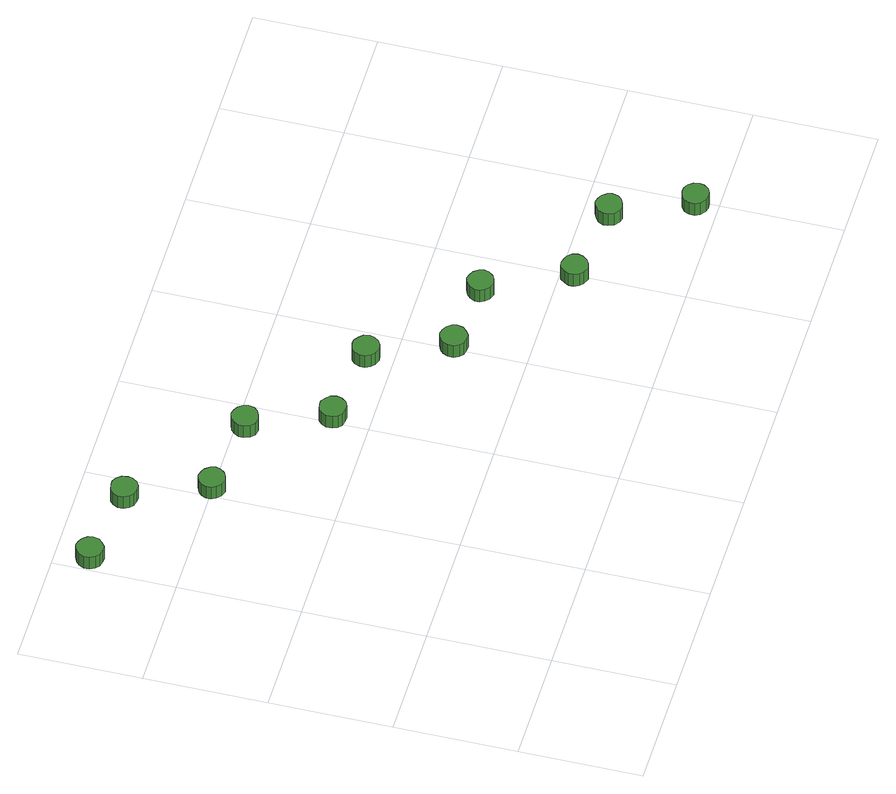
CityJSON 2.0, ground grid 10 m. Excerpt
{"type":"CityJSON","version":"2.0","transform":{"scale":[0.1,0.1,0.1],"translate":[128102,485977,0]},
"CityObjects":{
"tree1":{"type":"SolitaryVegetationObject","attributes":{"function":"something"},"geometry":[{"type":"MultiSurface","lod":"1","boundaries":[[[0,1,2,3,4,5,6,7,8,9,10,11,12,13,14]],[[15,16,17,18,19,20,21,22,23,24,25,26,27,28,29]],[[0,29,28,1]],[[1,28,27,2]],[[2,27,26,3]],[[3,26,25,4]],[[4,25,24,5]],[[5,24,23,6]],[[6,23,22,7]],[[7,22,21,8]],[[8,21,20,9]],[[9,20,19,10]],[[10,19,18,11]],[[11,18,17,12]],[[12,17,16,13]],[[13,16,15,14]],[[14,15,29,0]]]}]},
"tree2":{"type":"SolitaryVegetationObject","attributes":{"function":"something"},"geometry":[{"type":"MultiSurface","lod":"1","boundaries":[[[30,31,32,33,34,35,36,37,38,39,40,41,42,43,44]],[[45,46,47,48,49,50,51,52,53,54,55,56,57,58,59]],[[30,59,58,31]],[[31,58,57,32]],[[32,57,56,33]],[[33,56,55,34]],[[34,55,54,35]],[[35,54,53,36]],[[36,53,52,37]],[[37,52,51,38]],[[38,51,50,39]],[[39,50,49,40]],[[40,49,48,41]],[[41,48,47,42]],[[42,47,46,43]],[[43,46,45,44]],[[44,45,59,30]]]}]},
"tree3":{"type":"SolitaryVegetationObject","attributes":{"function":"something"},"geometry":[{"type":"MultiSurface","lod":"1","boundaries":[[[60,61,62,63,64,65,66,67,68,69,70,71,72,73,74]],[[75,76,77,78,79,80,81,82,83,84,85,86,87,88,89]],[[60,89,88,61]],[[61,88,87,62]],[[62,87,86,63]],[[63,86,85,64]],[[64,85,84,65]],[[65,84,83,66]],[[66,83,82,67]],[[67,82,81,68]],[[68,81,80,69]],[[69,80,79,70]],[[70,79,78,71]],[[71,78,77,72]],[[72,77,76,73]],[[73,76,75,74]],[[74,75,89,60]]]}]},
"tree4":{"type":"SolitaryVegetationObject","attributes":{"function":"something"},"geometry":[{"type":"MultiSurface","lod":"1","boundaries":[[[90,91,92,93,94,95,96,97,98,99,100,101,102,103,104]],[[105,106,107,108,109,110,111,112,113,114,115,116,117,118,119]],[[90,119,118,91]],[[91,118,117,92]],[[92,117,116,93]],[[93,116,115,94]],[[94,115,114,95]],[[95,114,113,96]],[[96,113,112,97]],[[97,112,111,98]],[[98,111,110,99]],[[99,110,109,100]],[[100,109,108,101]],[[101,108,107,102]],[[102,107,106,103]],[[103,106,105,104]],[[104,105,119,90]]]}]},
"tree5":{"type":"SolitaryVegetationObject","attributes":{"function":"something"},"geometry":[{"type":"MultiSurface","lod":"1","boundaries":[[[120,121,122,123,124,125,126,127,128,129,130,131,132,133,134]],[[135,136,137,138,139,140,141,142,143,144,145,146,147,148,149]],[[120,149,148,121]],[[121,148,147,122]],[[122,147,146,123]],[[123,146,145,124]],[[124,145,144,125]],[[125,144,143,126]],[[126,143,142,127]],[[127,142,141,128]],[[128,141,140,129]],[[129,140,139,130]],[[130,139,138,131]],[[131,138,137,132]],[[132,137,136,133]],[[133,136,135,134]],[[134,135,149,120]]]}]},
"tree6":{"type":"SolitaryVegetationObject","attributes":{"function":"something"},"geometry":[{"type":"MultiSurface","lod":"1","boundaries":[[[150,151,152,153,154,155,156,157,158,159,160,161,162,163,164]],[[165,166,167,168,169,170,171,172,173,174,175,176,177,178,179]],[[150,179,178,151]],[[151,178,177,152]],[[152,177,176,153]],[[153,176,175,154]],[[154,175,174,155]],[[155,174,173,156]],[[156,173,172,157]],[[157,172,171,158]],[[158,171,170,159]],[[159,170,169,160]],[[160,169,168,161]],[[161,168,167,162]],[[162,167,166,163]],[[163,166,165,164]],[[164,165,179,150]]]}]},
"tree7":{"type":"SolitaryVegetationObject","attributes":{"function":"something"},"geometry":[{"type":"MultiSurface","lod":"1","boundaries":[[[180,181,182,183,184,185,186,187,188,189,190,191,192,193,194]],[[195,196,197,198,199,200,201,202,203,204,205,206,207,208,209]],[[180,209,208,181]],[[181,208,207,182]],[[182,207,206,183]],[[183,206,205,184]],[[184,205,204,185]],[[185,204,203,186]],[[186,203,202,187]],[[187,202,201,188]],[[188,201,200,189]],[[189,200,199,190]],[[190,199,198,191]],[[191,198,197,192]],[[192,197,196,193]],[[193,196,195,194]],[[194,195,209,180]]]}]},
"tree8":{"type":"SolitaryVegetationObject","attributes":{"function":"something"},"geometry":[{"type":"MultiSurface","lod":"1","boundaries":[[[210,211,212,213,214,215,216,217,218,219,220,221,222,223,224]],[[225,226,227,228,229,230,231,232,233,234,235,236,237,238,239]],[[210,239,238,211]],[[211,238,237,212]],[[212,237,236,213]],[[213,236,235,214]],[[214,235,234,215]],[[215,234,233,216]],[[216,233,232,217]],[[217,232,231,218]],[[218,231,230,219]],[[219,230,229,220]],[[220,229,228,221]],[[221,228,227,222]],[[222,227,226,223]],[[223,226,225,224]],[[224,225,239,210]]]}]},
"tree9":{"type":"SolitaryVegetationObject","attributes":{"function":"something"},"geometry":[{"type":"MultiSurface","lod":"1","boundaries":[[[240,241,242,243,244,245,246,247,248,249,250,251,252,253,254]],[[255,256,257,258,259,260,261,262,263,264,265,266,267,268,269]],[[240,269,268,241]],[[241,268,267,242]],[[242,267,266,243]],[[243,266,265,244]],[[244,265,264,245]],[[245,264,263,246]],[[246,263,262,247]],[[247,262,261,248]],[[248,261,260,249]],[[249,260,259,250]],[[250,259,258,251]],[[251,258,257,252]],[[252,257,256,253]],[[253,256,255,254]],[[254,255,269,240]]]}]},
"tree10":{"type":"SolitaryVegetationObject","attributes":{"function":"something"},"geometry":[{"type":"MultiSurface","lod":"1","boundaries":[[[270,271,272,273,274,275,276,277,278,279,280,281,282,283,284]],[[285,286,287,288,289,290,291,292,293,294,295,296,297,298,299]],[[270,299,298,271]],[[271,298,297,272]],[[272,297,296,273]],[[273,296,295,274]],[[274,295,294,275]],[[275,294,293,276]],[[276,293,292,277]],[[277,292,291,278]],[[278,291,290,279]],[[279,290,289,280]],[[280,289,288,281]],[[281,288,287,282]],[[282,287,286,283]],[[283,286,285,284]],[[284,285,299,270]]]}]},
"tree11":{"type":"SolitaryVegetationObject","attributes":{"function":"something"},"geometry":[{"type":"MultiSurface","lod":"1","boundaries":[[[300,301,302,303,304,305,306,307,308,309,310,311,312,313,314]],[[315,316,317,318,319,320,321,322,323,324,325,326,327,328,329]],[[300,329,328,301]],[[301,328,327,302]],[[302,327,326,303]],[[303,326,325,304]],[[304,325,324,305]],[[305,324,323,306]],[[306,323,322,307]],[[307,322,321,308]],[[308,321,320,309]],[[309,320,319,310]],[[310,319,318,311]],[[311,318,317,312]],[[312,317,316,313]],[[313,316,315,314]],[[314,315,329,300]]]}]}
},
"vertices":[
[23,373,20],[22,377,20],[19,381,20],[15,383,20],[11,384,20],[6,382,20],[3,379,20],[1,375,20],[1,370,20],[3,366,20],[6,363,20],[11,362,20],[15,362,20],[19,365,20],[22,368,20],[22,368,7],[19,365,7],[15,362,7],[11,362,7],[6,363,7],[3,366,7],[1,370,7],[1,375,7],[3,379,7],[6,382,7],[11,384,7],[15,383,7],[19,381,7],[22,377,7],[23,373,7],
[91,363,21],[90,368,21],[87,372,21],[83,374,21],[79,374,21],[74,373,21],[71,370,21],[69,366,21],[69,361,21],[71,357,21],[74,354,21],[79,353,21],[83,353,21],[87,355,21],[90,359,21],[90,359,8],[87,355,8],[83,353,8],[79,353,8],[74,354,8],[71,357,8],[69,361,8],[69,366,8],[71,370,8],[74,373,8],[79,374,8],[83,374,8],[87,372,8],[90,368,8],[91,363,8],
[120,301,19],[119,305,19],[116,309,19],[112,311,19],[108,312,19],[103,310,19],[100,307,19],[98,303,19],[98,299,19],[100,295,19],[103,292,19],[108,290,19],[112,291,19],[116,293,19],[119,297,19],[119,297,6],[116,293,6],[112,291,6],[108,290,6],[103,292,6],[100,295,6],[98,299,6],[98,303,6],[100,307,6],[103,310,6],[108,312,6],[112,311,6],[116,309,6],[119,305,6],[120,301,6],
[188,293,21],[187,297,21],[184,301,21],[180,303,21],[176,304,21],[171,302,21],[168,299,21],[166,295,21],[166,291,21],[168,286,21],[171,283,21],[176,282,21],[180,283,21],[184,285,21],[187,288,21],[187,288,8],[184,285,8],[180,283,8],[176,282,8],[171,283,8],[168,286,8],[166,291,8],[166,295,8],[168,299,8],[171,302,8],[176,304,8],[180,303,8],[184,301,8],[187,297,8],[188,293,8],
[217,230,19],[216,235,19],[213,238,19],[209,241,19],[205,241,19],[200,240,19],[197,237,19],[195,233,19],[195,228,19],[197,224,19],[200,221,19],[205,220,19],[209,220,19],[213,222,19],[216,226,19],[216,226,6],[213,222,6],[209,220,6],[205,220,6],[200,221,6],[197,224,6],[195,228,6],[195,233,6],[197,237,6],[200,240,6],[205,241,6],[209,241,6],[213,238,6],[216,235,6],[217,230,6],
[285,222,20],[284,227,20],[281,230,20],[277,233,20],[273,233,20],[268,232,20],[265,229,20],[263,224,20],[263,220,20],[265,216,20],[268,213,20],[273,211,20],[277,212,20],[281,214,20],[284,218,20],[284,218,7],[281,214,7],[277,212,7],[273,211,7],[268,213,7],[265,216,7],[263,220,7],[263,224,7],[265,229,7],[268,232,7],[273,233,7],[277,233,7],[281,230,7],[284,227,7],[285,222,7],
[314,160,19],[313,164,19],[310,168,19],[306,170,19],[302,171,19],[297,169,19],[294,166,19],[292,162,19],[292,157,19],[294,153,19],[297,150,19],[302,149,19],[306,149,19],[310,152,19],[313,155,19],[313,155,6],[310,152,6],[306,149,6],[302,149,6],[297,150,6],[294,153,6],[292,157,6],[292,162,6],[294,166,6],[297,169,6],[302,171,6],[306,170,6],[310,168,6],[313,164,6],[314,160,6],
[376,155,19],[375,159,19],[372,163,19],[368,165,19],[364,166,19],[359,164,19],[356,161,19],[354,157,19],[354,153,19],[356,149,19],[359,146,19],[364,144,19],[368,145,19],[372,147,19],[375,151,19],[375,151,6],[372,147,6],[368,145,6],[364,144,6],[359,146,6],[356,149,6],[354,153,6],[354,157,6],[356,161,6],[359,164,6],[364,166,6],[368,165,6],[372,163,6],[375,159,6],[376,155,6],
[411,89,19],[410,94,19],[407,97,19],[403,99,19],[399,100,19],[394,99,19],[391,95,19],[389,91,19],[389,87,19],[391,83,19],[394,80,19],[399,78,19],[403,79,19],[407,81,19],[410,85,19],[410,85,6],[407,81,6],[403,79,6],[399,78,6],[394,80,6],[391,83,6],[389,87,6],[389,91,6],[391,95,6],[394,99,6],[399,100,6],[403,99,6],[407,97,6],[410,94,6],[411,89,6],
[479,80,20],[478,84,20],[475,88,20],[471,90,20],[467,91,20],[463,89,20],[459,86,20],[457,82,20],[457,78,20],[459,73,20],[463,70,20],[467,69,20],[471,70,20],[475,72,20],[478,75,20],[478,75,7],[475,72,7],[471,70,7],[467,69,7],[463,70,7],[459,73,7],[457,78,7],[457,82,7],[459,86,7],[463,89,7],[467,91,7],[471,90,7],[475,88,7],[478,84,7],[479,80,7],
[508,18,19],[507,23,19],[504,27,19],[500,29,19],[496,29,19],[492,28,19],[488,25,19],[486,21,19],[486,16,19],[488,12,19],[492,9,19],[496,8,19],[500,8,19],[504,10,19],[507,14,19],[507,14,6],[504,10,6],[500,8,6],[496,8,6],[492,9,6],[488,12,6],[486,16,6],[486,21,6],[488,25,6],[492,28,6],[496,29,6],[500,29,6],[504,27,6],[507,23,6],[508,18,6]
]}
